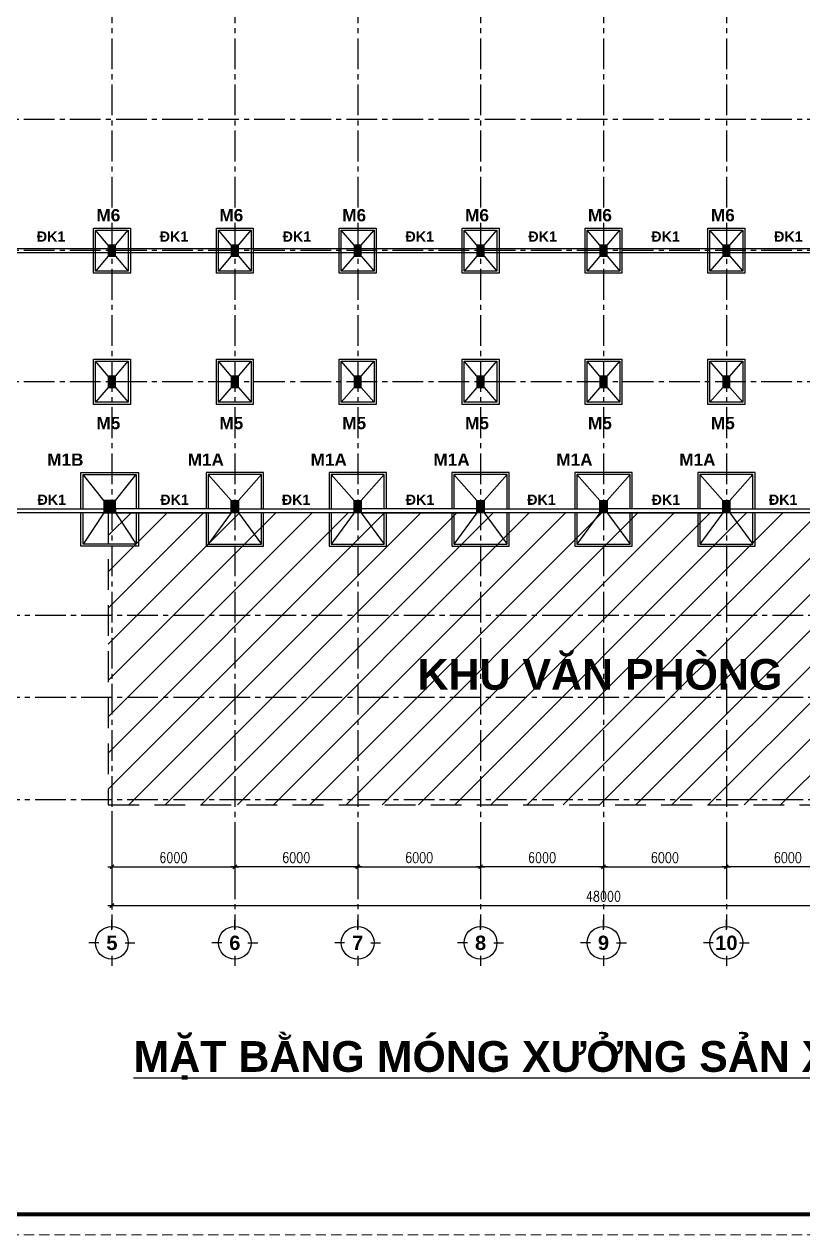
# Model space of a CAD drawing. Header units: millimetres. Extents: x 651127 to 1529722, y 768575 to 1021311.
# Drawn here: x 693892 to 731907, y 772141 to 831217 of the extents above; entities that cross this region are included whole.
import ezdxf
from ezdxf.enums import TextEntityAlignment as Align

# ---------------------------------------------------------------- set-up
doc = ezdxf.new("R2010")
doc.units = ezdxf.units.MM
doc.header["$LTSCALE"] = 1000
doc.header["$MEASUREMENT"] = 0
for name, pattern in [('CENTER2', [1.125, 0.75, -0.125, 0.125, -0.125]), ('HIDDEN', [0.375, 0.25, -0.125]), ('HIDDEN2', [0.1875, 0.125, -0.0625])]:
    doc.linetypes.add(name, pattern=pattern)
doc.layers.get('DEFPOINTS').update_dxf_attribs({"color": 8, "lineweight": 9})
for name, color, linetype in [('CHU VN', 7, 'Continuous'), ('DUONG BAO', 7, 'Continuous'), ('HATCH', 8, 'Continuous'), ('KHUNG TEN', 7, 'Continuous'), ('KY HIEU', 40, 'Continuous'), ('NET DUT', 143, 'HIDDEN2'), ('NET MANH', 143, 'Continuous'), ('TRUC', 8, 'CENTER2'), ('VAT LIEU', 154, 'Continuous')]:
    doc.layers.add(name, color=color, linetype=linetype)
doc.layers.add('K.THUOC', color=147, linetype='Continuous', lineweight=0)
doc.styles.add('AVO', font='VNI-Helve-Bold.TTF')
doc.styles.add('CHU 350-HB', font='VNI-Helve-Bold.TTF')
doc.styles.add('CHU KT', font='romans.shx', dxfattribs={"width": 0.8})
doc.dimstyles.new('TL100(x2)', dxfattribs={"dimscale": 200, "dimtxt": 2.5, "dimasz": 1, "dimexe": 1, "dimexo": 1.5, "dimgap": 1, "dimtad": 1, "dimdec": 0, "dimzin": 0, "dimdsep": 46, "dimtxsty": 'CHU KT', "dimblk": 'ARCHTICK', "dimcen": 1.5, "dimdle": 1, "dimclrd": 256, "dimclre": 256, "dimclrt": 7, "dimadec": 0, "dimazin": 0, "dimtfac": 1, "dimtdec": 0, "dimtix": 1, "dimtmove": 2, "dimatfit": 3, "dimfxl": 1, "dimtolj": 1, "dimtzin": 0, "dimarcsym": 0})

# ---------------------------------------------------------------- blocks, each defined once
blk = doc.blocks.new('TRUC')
for p, q in [((0, 320), (0, 560)), ((-320, 0), (-560, 0)), ((320, 0), (560, 0)), ((0, -320), (0, -560))]:
    blk.add_line(p, q)
blk.add_circle((0, 0), 400)
at = {"linetype": 'Continuous', "style": 'CHU 350-HB'}
blk.add_attdef('2', text='', height=350, dxfattribs=at).set_placement((0, 0), align=Align.MIDDLE_CENTER)
blk = doc.blocks.new('_ARCHTICK')
at = {"color": 0, "linetype": 'ByBlock', "const_width": 0.3}
blk.add_lwpolyline([(-0.5, -0.5), (0.5, 0.5)], dxfattribs=at)
blk = doc.blocks.new('*D118')
at = {"layer": 'DEFPOINTS', "color": 0}
for p in [(698175, 793117), (746175, 793117), (746175, 788207)]:
    blk.add_point(p, dxfattribs=at)
at = {"layer": 'K.THUOC', "lineweight": -2}
for p, q in [((698175, 792817), (698175, 788007)), ((746175, 792817), (746175, 788007)), ((697975, 788207), (746375, 788207))]:
    blk.add_line(p, q, dxfattribs=at)
at = {"layer": 'K.THUOC', "lineweight": -2, "xscale": 200, "yscale": 200, "zscale": 200, "rotation": 180}
blk.add_blockref('_ARCHTICK', (698175, 788207), dxfattribs=at)
at = {"layer": 'K.THUOC', "lineweight": -2, "xscale": 200, "yscale": 200, "zscale": 200}
blk.add_blockref('_ARCHTICK', (746175, 788207), dxfattribs=at)
at = {"layer": 'K.THUOC', "color": 7, "insert": (722175, 788657), "char_height": 500, "attachment_point": 5, "style": 'CHU KT'}
blk.add_mtext('\\A1;48000', dxfattribs=at)
blk = doc.blocks.new('*D119')
at = {"layer": 'DEFPOINTS', "color": 0}
for p in [(698175, 791531), (704175, 791588), (704175, 790099)]:
    blk.add_point(p, dxfattribs=at)
at = {"layer": 'K.THUOC', "lineweight": -2}
for p, q in [((698175, 791231), (698175, 789899)), ((704175, 791288), (704175, 789899)), ((697975, 790099), (704375, 790099))]:
    blk.add_line(p, q, dxfattribs=at)
at = {"layer": 'K.THUOC', "lineweight": -2, "xscale": 200, "yscale": 200, "zscale": 200, "rotation": 180}
blk.add_blockref('_ARCHTICK', (698175, 790099), dxfattribs=at)
at = {"layer": 'K.THUOC', "lineweight": -2, "xscale": 200, "yscale": 200, "zscale": 200}
blk.add_blockref('_ARCHTICK', (704175, 790099), dxfattribs=at)
at = {"layer": 'K.THUOC', "color": 7, "insert": (701175, 790549), "char_height": 500, "attachment_point": 5, "style": 'CHU KT'}
blk.add_mtext('\\A1;6000', dxfattribs=at)
blk = doc.blocks.new('*D120')
at = {"layer": 'DEFPOINTS', "color": 0}
for p in [(704175, 791588), (710175, 791531), (704175, 790099)]:
    blk.add_point(p, dxfattribs=at)
at = {"layer": 'K.THUOC', "lineweight": -2}
for p, q in [((704175, 791288), (704175, 789899)), ((710175, 791231), (710175, 789899)), ((710375, 790099), (703975, 790099))]:
    blk.add_line(p, q, dxfattribs=at)
at = {"layer": 'K.THUOC', "lineweight": -2, "xscale": 200, "yscale": 200, "zscale": 200, "rotation": 180}
blk.add_blockref('_ARCHTICK', (704175, 790099), dxfattribs=at)
at = {"layer": 'K.THUOC', "lineweight": -2, "xscale": 200, "yscale": 200, "zscale": 200}
blk.add_blockref('_ARCHTICK', (710175, 790099), dxfattribs=at)
at = {"layer": 'K.THUOC', "color": 7, "insert": (707175, 790549), "char_height": 500, "attachment_point": 5, "style": 'CHU KT'}
blk.add_mtext('\\A1;6000', dxfattribs=at)
blk = doc.blocks.new('*D121')
at = {"layer": 'DEFPOINTS', "color": 0}
for p in [(716175, 791588), (722175, 791531), (716175, 790099)]:
    blk.add_point(p, dxfattribs=at)
at = {"layer": 'K.THUOC', "lineweight": -2}
for p, q in [((716175, 791288), (716175, 789899)), ((722175, 791231), (722175, 789899)), ((722375, 790099), (715975, 790099))]:
    blk.add_line(p, q, dxfattribs=at)
at = {"layer": 'K.THUOC', "lineweight": -2, "xscale": 200, "yscale": 200, "zscale": 200, "rotation": 180}
blk.add_blockref('_ARCHTICK', (716175, 790099), dxfattribs=at)
at = {"layer": 'K.THUOC', "lineweight": -2, "xscale": 200, "yscale": 200, "zscale": 200}
blk.add_blockref('_ARCHTICK', (722175, 790099), dxfattribs=at)
at = {"layer": 'K.THUOC', "color": 7, "insert": (719175, 790549), "char_height": 500, "attachment_point": 5, "style": 'CHU KT'}
blk.add_mtext('\\A1;6000', dxfattribs=at)
blk = doc.blocks.new('*D122')
at = {"layer": 'DEFPOINTS', "color": 0}
for p in [(710175, 791531), (716175, 791588), (716175, 790099)]:
    blk.add_point(p, dxfattribs=at)
at = {"layer": 'K.THUOC', "lineweight": -2}
for p, q in [((710175, 791231), (710175, 789899)), ((716175, 791288), (716175, 789899)), ((709975, 790099), (716375, 790099))]:
    blk.add_line(p, q, dxfattribs=at)
at = {"layer": 'K.THUOC', "lineweight": -2, "xscale": 200, "yscale": 200, "zscale": 200, "rotation": 180}
blk.add_blockref('_ARCHTICK', (710175, 790099), dxfattribs=at)
at = {"layer": 'K.THUOC', "lineweight": -2, "xscale": 200, "yscale": 200, "zscale": 200}
blk.add_blockref('_ARCHTICK', (716175, 790099), dxfattribs=at)
at = {"layer": 'K.THUOC', "color": 7, "insert": (713175, 790549), "char_height": 500, "attachment_point": 5, "style": 'CHU KT'}
blk.add_mtext('\\A1;6000', dxfattribs=at)
blk = doc.blocks.new('*D125')
at = {"layer": 'DEFPOINTS', "color": 0}
for p in [(722175, 791531), (728175, 791588), (728175, 790099)]:
    blk.add_point(p, dxfattribs=at)
at = {"layer": 'K.THUOC', "lineweight": -2}
for p, q in [((722175, 791231), (722175, 789899)), ((728175, 791288), (728175, 789899)), ((721975, 790099), (728375, 790099))]:
    blk.add_line(p, q, dxfattribs=at)
at = {"layer": 'K.THUOC', "lineweight": -2, "xscale": 200, "yscale": 200, "zscale": 200, "rotation": 180}
blk.add_blockref('_ARCHTICK', (722175, 790099), dxfattribs=at)
at = {"layer": 'K.THUOC', "lineweight": -2, "xscale": 200, "yscale": 200, "zscale": 200}
blk.add_blockref('_ARCHTICK', (728175, 790099), dxfattribs=at)
at = {"layer": 'K.THUOC', "color": 7, "insert": (725175, 790549), "char_height": 500, "attachment_point": 5, "style": 'CHU KT'}
blk.add_mtext('\\A1;6000', dxfattribs=at)
blk = doc.blocks.new('*D126')
at = {"layer": 'DEFPOINTS', "color": 0}
for p in [(728175, 791588), (734175, 791531), (728175, 790099)]:
    blk.add_point(p, dxfattribs=at)
at = {"layer": 'K.THUOC', "lineweight": -2}
for p, q in [((728175, 791288), (728175, 789899)), ((734175, 791231), (734175, 789899)), ((734375, 790099), (727975, 790099))]:
    blk.add_line(p, q, dxfattribs=at)
at = {"layer": 'K.THUOC', "lineweight": -2, "xscale": 200, "yscale": 200, "zscale": 200, "rotation": 180}
blk.add_blockref('_ARCHTICK', (728175, 790099), dxfattribs=at)
at = {"layer": 'K.THUOC', "lineweight": -2, "xscale": 200, "yscale": 200, "zscale": 200}
blk.add_blockref('_ARCHTICK', (734175, 790099), dxfattribs=at)
at = {"layer": 'K.THUOC', "color": 7, "insert": (731175, 790549), "char_height": 500, "attachment_point": 5, "style": 'CHU KT'}
blk.add_mtext('\\A1;6000', dxfattribs=at)

msp = doc.modelspace()

# ---------------------------------------------------------------- hatches: boundary and pattern name
at = {"layer": 'HATCH'}
h = msp.add_hatch(dxfattribs=at)
h.set_pattern_fill('ANSI31', color=256, scale=10000, style=0)
h.set_pattern_definition([(45, (-7496, 0), (-883.8835, 883.8835), [])])
h.paths.add_polyline_path([(697999.6, 793116.6), (746349.6, 793116.6), (746349.6, 807366.6), (697999.6, 807366.6)])
at = {"layer": 'VAT LIEU'}
h = msp.add_hatch(dxfattribs=at)
h.set_pattern_fill('ANSI31', color=256, scale=10, angle=90, style=0)
h.set_pattern_definition([(135, (769932.244, 650383.084), (-22.4506403, -22.4506403), [])])
h.paths.add_polyline_path([(698349.6, 820441.6), (697999.6, 820441.6), (697999.6, 819891.6), (698349.6, 819891.6)])
h = msp.add_hatch(dxfattribs=at)
h.set_pattern_fill('ANSI31', color=256, scale=10, angle=90, style=0)
h.set_pattern_definition([(135, (775932.244, 650383.084), (-22.4506403, -22.4506403), [])])
h.paths.add_polyline_path([(704349.6, 820441.6), (703999.6, 820441.6), (703999.6, 819891.6), (704349.6, 819891.6)])
h = msp.add_hatch(dxfattribs=at)
h.set_pattern_fill('ANSI31', color=256, scale=10, angle=90, style=0)
h.set_pattern_definition([(135, (781932.244, 650383.084), (-22.4506403, -22.4506403), [])])
h.paths.add_polyline_path([(710349.6, 820441.6), (709999.6, 820441.6), (709999.6, 819891.6), (710349.6, 819891.6)])
h = msp.add_hatch(dxfattribs=at)
h.set_pattern_fill('ANSI31', color=256, scale=10, angle=90, style=0)
h.set_pattern_definition([(135, (787932.244, 650383.084), (-22.4506403, -22.4506403), [])])
h.paths.add_polyline_path([(716349.6, 820441.6), (715999.6, 820441.6), (715999.6, 819891.6), (716349.6, 819891.6)])
h = msp.add_hatch(dxfattribs=at)
h.set_pattern_fill('ANSI31', color=256, scale=10, angle=90, style=0)
h.set_pattern_definition([(135, (793932.244, 650383.084), (-22.4506403, -22.4506403), [])])
h.paths.add_polyline_path([(722349.6, 820441.6), (721999.6, 820441.6), (721999.6, 819891.6), (722349.6, 819891.6)])
h = msp.add_hatch(dxfattribs=at)
h.set_pattern_fill('ANSI31', color=256, scale=10, angle=90, style=0)
h.set_pattern_definition([(135, (799932.244, 650383.084), (-22.4506403, -22.4506403), [])])
h.paths.add_polyline_path([(728349.6, 820441.6), (727999.6, 820441.6), (727999.6, 819891.6), (728349.6, 819891.6)])
h = msp.add_hatch(dxfattribs=at)
h.set_pattern_fill('ANSI31', color=256, scale=10, angle=90, style=0)
h.set_pattern_definition([(135, (769932.244, 643983.084), (-22.4506403, -22.4506403), [])])
h.paths.add_polyline_path([(698349.6, 814041.6), (697999.6, 814041.6), (697999.6, 813491.6), (698349.6, 813491.6)])
h = msp.add_hatch(dxfattribs=at)
h.set_pattern_fill('ANSI31', color=256, scale=10, angle=90, style=0)
h.set_pattern_definition([(135, (775932.244, 643983.084), (-22.4506403, -22.4506403), [])])
h.paths.add_polyline_path([(704349.6, 814041.6), (703999.6, 814041.6), (703999.6, 813491.6), (704349.6, 813491.6)])
h = msp.add_hatch(dxfattribs=at)
h.set_pattern_fill('ANSI31', color=256, scale=10, angle=90, style=0)
h.set_pattern_definition([(135, (781932.244, 643983.084), (-22.4506403, -22.4506403), [])])
h.paths.add_polyline_path([(710349.6, 814041.6), (709999.6, 814041.6), (709999.6, 813491.6), (710349.6, 813491.6)])
h = msp.add_hatch(dxfattribs=at)
h.set_pattern_fill('ANSI31', color=256, scale=10, angle=90, style=0)
h.set_pattern_definition([(135, (787932.244, 643983.084), (-22.4506403, -22.4506403), [])])
h.paths.add_polyline_path([(716349.6, 814041.6), (715999.6, 814041.6), (715999.6, 813491.6), (716349.6, 813491.6)])
h = msp.add_hatch(dxfattribs=at)
h.set_pattern_fill('ANSI31', color=256, scale=10, angle=90, style=0)
h.set_pattern_definition([(135, (793932.244, 643983.084), (-22.4506403, -22.4506403), [])])
h.paths.add_polyline_path([(722349.6, 814041.6), (721999.6, 814041.6), (721999.6, 813491.6), (722349.6, 813491.6)])
h = msp.add_hatch(dxfattribs=at)
h.set_pattern_fill('ANSI31', color=256, scale=10, angle=90, style=0)
h.set_pattern_definition([(135, (799932.244, 643983.084), (-22.4506403, -22.4506403), [])])
h.paths.add_polyline_path([(728349.6, 814041.6), (727999.6, 814041.6), (727999.6, 813491.6), (728349.6, 813491.6)])
h = msp.add_hatch(dxfattribs=at)
h.set_pattern_fill('ANSI31', color=256, scale=300, angle=90, style=0)
h.set_pattern_definition([(45, (129767.31, 840308.89), (26.5165043, -26.5165043), [])])
h.paths.add_polyline_path([(697804.6, 807966.6), (697979.6, 807966.6), (697979.6, 807366.6), (697804.6, 807366.6)])
h.paths.add_polyline_path([(697779.6, 807366.6), (697779.6, 807966.6), (697804.6, 807966.6), (697804.6, 807366.6)])
h = msp.add_hatch(dxfattribs=at)
h.set_pattern_fill('ANSI31', color=256, scale=300, angle=90, style=0)
h.set_pattern_definition([(45, (130137.31, 840308.89), (26.5165043, -26.5165043), [])])
h.paths.add_polyline_path([(697999.6, 807966.6), (698174.6, 807966.6), (698174.6, 807366.6), (697999.6, 807366.6)])
h.paths.add_polyline_path([(698174.6, 807966.6), (698349.6, 807966.6), (698349.6, 807366.6), (698174.6, 807366.6)])
h = msp.add_hatch(dxfattribs=at)
h.set_pattern_fill('ANSI31', color=256, scale=300, angle=90, style=0)
h.set_pattern_definition([(135, (1272211.912, 840308.89), (-26.5165043, -26.5165043), [])])
h.paths.add_polyline_path([(704349.6, 807966.6), (704174.6, 807966.6), (704174.6, 807366.6), (704349.6, 807366.6)])
h.paths.add_polyline_path([(704174.6, 807966.6), (703999.6, 807966.6), (703999.6, 807366.6), (704174.6, 807366.6)])
h = msp.add_hatch(dxfattribs=at)
h.set_pattern_fill('ANSI31', color=256, scale=300, angle=90, style=0)
h.set_pattern_definition([(135, (1278211.912, 840308.89), (-26.5165043, -26.5165043), [])])
h.paths.add_polyline_path([(710349.6, 807966.6), (710174.6, 807966.6), (710174.6, 807366.6), (710349.6, 807366.6)])
h.paths.add_polyline_path([(710174.6, 807966.6), (709999.6, 807966.6), (709999.6, 807366.6), (710174.6, 807366.6)])
h = msp.add_hatch(dxfattribs=at)
h.set_pattern_fill('ANSI31', color=256, scale=300, angle=90, style=0)
h.set_pattern_definition([(135, (1284211.912, 840308.89), (-26.5165043, -26.5165043), [])])
h.paths.add_polyline_path([(716349.6, 807966.6), (716174.6, 807966.6), (716174.6, 807366.6), (716349.6, 807366.6)])
h.paths.add_polyline_path([(716174.6, 807966.6), (715999.6, 807966.6), (715999.6, 807366.6), (716174.6, 807366.6)])
h = msp.add_hatch(dxfattribs=at)
h.set_pattern_fill('ANSI31', color=256, scale=300, angle=90, style=0)
h.set_pattern_definition([(135, (1290211.912, 840308.89), (-26.5165043, -26.5165043), [])])
h.paths.add_polyline_path([(722349.6, 807966.6), (722174.6, 807966.6), (722174.6, 807366.6), (722349.6, 807366.6)])
h.paths.add_polyline_path([(722174.6, 807966.6), (721999.6, 807966.6), (721999.6, 807366.6), (722174.6, 807366.6)])
h = msp.add_hatch(dxfattribs=at)
h.set_pattern_fill('ANSI31', color=256, scale=300, angle=90, style=0)
h.set_pattern_definition([(135, (1296211.912, 840308.89), (-26.5165043, -26.5165043), [])])
h.paths.add_polyline_path([(728349.6, 807966.6), (728174.6, 807966.6), (728174.6, 807366.6), (728349.6, 807366.6)])
h.paths.add_polyline_path([(728174.6, 807966.6), (727999.6, 807966.6), (727999.6, 807366.6), (728174.6, 807366.6)])

# ---------------------------------------------------------------- linework, layer by layer
at = {"layer": 'DEFPOINTS', "linetype": 'HIDDEN', "ltscale": 2}
msp.add_lwpolyline([(651126.5, 772140.9), (819326.5, 772140.9), (819326.5, 890940.9), (651126.5, 890940.9)], close=True, dxfattribs=at)
at = {"layer": 'DUONG BAO'}
for p, q in [((697999.6, 820441.6), (697374.6, 821166.6)), ((698349.6, 820441.6), (698974.6, 821166.6)), ((703999.6, 820441.6), (703374.6, 821166.6)), ((704349.6, 820441.6), (704974.6, 821166.6)), ((709999.6, 820441.6), (709374.6, 821166.6)), ((710349.6, 820441.6), (710974.6, 821166.6)), ((715999.6, 820441.6), (715374.6, 821166.6)), ((716349.6, 820441.6), (716974.6, 821166.6)), ((721999.6, 820441.6), (721374.6, 821166.6)), ((722349.6, 820441.6), (722974.6, 821166.6)), ((727999.6, 820441.6), (727374.6, 821166.6)), ((728349.6, 820441.6), (728974.6, 821166.6)), ((697999.6, 819891.6), (697374.6, 819166.6)), ((698349.6, 819891.6), (698974.6, 819166.6)), ((703999.6, 819891.6), (703374.6, 819166.6)), ((704349.6, 819891.6), (704974.6, 819166.6)), ((709999.6, 819891.6), (709374.6, 819166.6)), ((710349.6, 819891.6), (710974.6, 819166.6)), ((715999.6, 819891.6), (715374.6, 819166.6)), ((716349.6, 819891.6), (716974.6, 819166.6)), ((721999.6, 819891.6), (721374.6, 819166.6)), ((722349.6, 819891.6), (722974.6, 819166.6)), ((727999.6, 819891.6), (727374.6, 819166.6)), ((728349.6, 819891.6), (728974.6, 819166.6)), ((697999.6, 814041.6), (697374.6, 814766.6)), ((698349.6, 814041.6), (698974.6, 814766.6)), ((703999.6, 814041.6), (703374.6, 814766.6)), ((704349.6, 814041.6), (704974.6, 814766.6)), ((709999.6, 814041.6), (709374.6, 814766.6)), ((710349.6, 814041.6), (710974.6, 814766.6)), ((715999.6, 814041.6), (715374.6, 814766.6)), ((716349.6, 814041.6), (716974.6, 814766.6)), ((721999.6, 814041.6), (721374.6, 814766.6)), ((722349.6, 814041.6), (722974.6, 814766.6)), ((727999.6, 814041.6), (727374.6, 814766.6)), ((728349.6, 814041.6), (728974.6, 814766.6)), ((697999.6, 813491.6), (697374.6, 812766.6)), ((698349.6, 813491.6), (698974.6, 812766.6)), ((703999.6, 813491.6), (703374.6, 812766.6)), ((704349.6, 813491.6), (704974.6, 812766.6)), ((709999.6, 813491.6), (709374.6, 812766.6)), ((710349.6, 813491.6), (710974.6, 812766.6)), ((715999.6, 813491.6), (715374.6, 812766.6)), ((716349.6, 813491.6), (716974.6, 812766.6)), ((721999.6, 813491.6), (721374.6, 812766.6)), ((722349.6, 813491.6), (722974.6, 812766.6)), ((727999.6, 813491.6), (727374.6, 812766.6)), ((728349.6, 813491.6), (728974.6, 812766.6)), ((697779.6, 807966.6), (696764.6, 809241.6)), ((698349.6, 807966.6), (699364.6, 809241.6)), ((703999.6, 807966.6), (702874.6, 809241.6)), ((704349.6, 807966.6), (705474.6, 809241.6)), ((709999.6, 807966.6), (708874.6, 809241.6)), ((710349.6, 807966.6), (711474.6, 809241.6)), ((715999.6, 807966.6), (714874.6, 809241.6)), ((716349.6, 807966.6), (717474.6, 809241.6)), ((721999.6, 807966.6), (720874.6, 809241.6)), ((722349.6, 807966.6), (723474.6, 809241.6)), ((727999.6, 807966.6), (726874.6, 809241.6)), ((728349.6, 807966.6), (729474.6, 809241.6)), ((697779.6, 807366.6), (696764.6, 805841.6)), ((698349.6, 807366.6), (699364.6, 805841.6)), ((703999.6, 807366.6), (702874.6, 805841.6)), ((704349.6, 807366.6), (705474.6, 805841.6)), ((709999.6, 807366.6), (708874.6, 805841.6)), ((710349.6, 807366.6), (711474.6, 805841.6)), ((715999.6, 807366.6), (714874.6, 805841.6)), ((716349.6, 807366.6), (717474.6, 805841.6)), ((721999.6, 807366.6), (720874.6, 805841.6)), ((722349.6, 807366.6), (723474.6, 805841.6)), ((727999.6, 807366.6), (726874.6, 805841.6)), ((728349.6, 807366.6), (729474.6, 805841.6))]:
    msp.add_line(p, q, dxfattribs=at)
for points in [[(698974.6, 819166.6), (697374.6, 819166.6), (697374.6, 821166.6), (698974.6, 821166.6)], [(704974.6, 819166.6), (703374.6, 819166.6), (703374.6, 821166.6), (704974.6, 821166.6)], [(710974.6, 819166.6), (709374.6, 819166.6), (709374.6, 821166.6), (710974.6, 821166.6)], [(716974.6, 819166.6), (715374.6, 819166.6), (715374.6, 821166.6), (716974.6, 821166.6)], [(722974.6, 819166.6), (721374.6, 819166.6), (721374.6, 821166.6), (722974.6, 821166.6)], [(728974.6, 819166.6), (727374.6, 819166.6), (727374.6, 821166.6), (728974.6, 821166.6)], [(697999.6, 820266.6), (697999.6, 820066.6), (692349.6, 820066.6), (692349.6, 820266.6)], [(698349.6, 820441.6), (697999.6, 820441.6), (697999.6, 819891.6), (698349.6, 819891.6)], [(698349.6, 820441.6), (697999.6, 820441.6), (697999.6, 819891.6), (698349.6, 819891.6)], [(703999.6, 820266.6), (703999.6, 820066.6), (698349.6, 820066.6), (698349.6, 820266.6)], [(704349.6, 820441.6), (703999.6, 820441.6), (703999.6, 819891.6), (704349.6, 819891.6)], [(704349.6, 820441.6), (703999.6, 820441.6), (703999.6, 819891.6), (704349.6, 819891.6)], [(709999.6, 820266.6), (709999.6, 820066.6), (704349.6, 820066.6), (704349.6, 820266.6)], [(710349.6, 820441.6), (709999.6, 820441.6), (709999.6, 819891.6), (710349.6, 819891.6)], [(710349.6, 820441.6), (709999.6, 820441.6), (709999.6, 819891.6), (710349.6, 819891.6)], [(715999.6, 820266.6), (715999.6, 820066.6), (710349.6, 820066.6), (710349.6, 820266.6)], [(716349.6, 820441.6), (715999.6, 820441.6), (715999.6, 819891.6), (716349.6, 819891.6)], [(716349.6, 820441.6), (715999.6, 820441.6), (715999.6, 819891.6), (716349.6, 819891.6)], [(721999.6, 820266.6), (721999.6, 820066.6), (716349.6, 820066.6), (716349.6, 820266.6)], [(722349.6, 820441.6), (721999.6, 820441.6), (721999.6, 819891.6), (722349.6, 819891.6)], [(722349.6, 820441.6), (721999.6, 820441.6), (721999.6, 819891.6), (722349.6, 819891.6)], [(727999.6, 820266.6), (727999.6, 820066.6), (722349.6, 820066.6), (722349.6, 820266.6)], [(728349.6, 820441.6), (727999.6, 820441.6), (727999.6, 819891.6), (728349.6, 819891.6)], [(728349.6, 820441.6), (727999.6, 820441.6), (727999.6, 819891.6), (728349.6, 819891.6)], [(733999.6, 820266.6), (733999.6, 820066.6), (728349.6, 820066.6), (728349.6, 820266.6)], [(698974.6, 812766.6), (697374.6, 812766.6), (697374.6, 814766.6), (698974.6, 814766.6)], [(704974.6, 812766.6), (703374.6, 812766.6), (703374.6, 814766.6), (704974.6, 814766.6)], [(710974.6, 812766.6), (709374.6, 812766.6), (709374.6, 814766.6), (710974.6, 814766.6)], [(716974.6, 812766.6), (715374.6, 812766.6), (715374.6, 814766.6), (716974.6, 814766.6)], [(722974.6, 812766.6), (721374.6, 812766.6), (721374.6, 814766.6), (722974.6, 814766.6)], [(728974.6, 812766.6), (727374.6, 812766.6), (727374.6, 814766.6), (728974.6, 814766.6)], [(698349.6, 814041.6), (697999.6, 814041.6), (697999.6, 813491.6), (698349.6, 813491.6)], [(698349.6, 814041.6), (697999.6, 814041.6), (697999.6, 813491.6), (698349.6, 813491.6)], [(704349.6, 814041.6), (703999.6, 814041.6), (703999.6, 813491.6), (704349.6, 813491.6)], [(704349.6, 814041.6), (703999.6, 814041.6), (703999.6, 813491.6), (704349.6, 813491.6)], [(710349.6, 814041.6), (709999.6, 814041.6), (709999.6, 813491.6), (710349.6, 813491.6)], [(710349.6, 814041.6), (709999.6, 814041.6), (709999.6, 813491.6), (710349.6, 813491.6)], [(716349.6, 814041.6), (715999.6, 814041.6), (715999.6, 813491.6), (716349.6, 813491.6)], [(716349.6, 814041.6), (715999.6, 814041.6), (715999.6, 813491.6), (716349.6, 813491.6)], [(722349.6, 814041.6), (721999.6, 814041.6), (721999.6, 813491.6), (722349.6, 813491.6)], [(722349.6, 814041.6), (721999.6, 814041.6), (721999.6, 813491.6), (722349.6, 813491.6)], [(728349.6, 814041.6), (727999.6, 814041.6), (727999.6, 813491.6), (728349.6, 813491.6)], [(728349.6, 814041.6), (727999.6, 814041.6), (727999.6, 813491.6), (728349.6, 813491.6)], [(697979.6, 807966.6), (697779.6, 807966.6), (697779.6, 807366.6), (697979.6, 807366.6)], [(697979.6, 807966.6), (697779.6, 807966.6), (697779.6, 807366.6), (697979.6, 807366.6)], [(698349.6, 807966.6), (697999.6, 807966.6), (697999.6, 807366.6), (698349.6, 807366.6)], [(698349.6, 807966.6), (697999.6, 807966.6), (697999.6, 807366.6), (698349.6, 807366.6)], [(703999.6, 807966.6), (704349.6, 807966.6), (704349.6, 807366.6), (703999.6, 807366.6)], [(703999.6, 807966.6), (704349.6, 807966.6), (704349.6, 807366.6), (703999.6, 807366.6)], [(709999.6, 807966.6), (710349.6, 807966.6), (710349.6, 807366.6), (709999.6, 807366.6)], [(709999.6, 807966.6), (710349.6, 807966.6), (710349.6, 807366.6), (709999.6, 807366.6)], [(715999.6, 807966.6), (716349.6, 807966.6), (716349.6, 807366.6), (715999.6, 807366.6)], [(715999.6, 807966.6), (716349.6, 807966.6), (716349.6, 807366.6), (715999.6, 807366.6)], [(721999.6, 807966.6), (722349.6, 807966.6), (722349.6, 807366.6), (721999.6, 807366.6)], [(721999.6, 807966.6), (722349.6, 807966.6), (722349.6, 807366.6), (721999.6, 807366.6)], [(727999.6, 807966.6), (728349.6, 807966.6), (728349.6, 807366.6), (727999.6, 807366.6)], [(727999.6, 807966.6), (728349.6, 807966.6), (728349.6, 807366.6), (727999.6, 807366.6)], [(692349.6, 807366.6), (692349.6, 807566.6), (697779.6, 807566.6), (697779.6, 807366.6)], [(703999.6, 807366.6), (703999.6, 807566.6), (698349.6, 807566.6), (698349.6, 807366.6)], [(704349.6, 807366.6), (704349.6, 807566.6), (709999.6, 807566.6), (709999.6, 807366.6)], [(715999.6, 807366.6), (715999.6, 807566.6), (710349.6, 807566.6), (710349.6, 807366.6)], [(716349.6, 807366.6), (716349.6, 807566.6), (721999.6, 807566.6), (721999.6, 807366.6)], [(728349.6, 807366.6), (728349.6, 807566.6), (733999.6, 807566.6), (733999.6, 807366.6)]]:
    msp.add_lwpolyline(points, close=True, dxfattribs=at)
for points in [[(696764.6, 807566.6), (696764.6, 809241.6), (699364.6, 809241.6), (699364.6, 807566.6)], [(705474.6, 807566.6), (705474.6, 809241.6), (702874.6, 809241.6), (702874.6, 807566.6)], [(711474.6, 807566.6), (711474.6, 809241.6), (708874.6, 809241.6), (708874.6, 807566.6)], [(717474.6, 807566.6), (717474.6, 809241.6), (714874.6, 809241.6), (714874.6, 807566.6)], [(723474.6, 807566.6), (723474.6, 809241.6), (720874.6, 809241.6), (720874.6, 807566.6)], [(729474.6, 807566.6), (729474.6, 809241.6), (726874.6, 809241.6), (726874.6, 807566.6)], [(699364.6, 807366.6), (699364.6, 805841.6), (696764.6, 805841.6), (696764.6, 807366.6)], [(702874.6, 807366.6), (702874.6, 807316.6)], [(702874.6, 807316.6), (702874.6, 805841.6), (705474.6, 805841.6), (705474.6, 807316.6)], [(705474.6, 807316.6), (705474.6, 807366.6)], [(708874.6, 807366.6), (708874.6, 807316.6)], [(708874.6, 807316.6), (708874.6, 805841.6), (711474.6, 805841.6), (711474.6, 807316.6)], [(711474.6, 807316.6), (711474.6, 807366.6)], [(714874.6, 807366.6), (714874.6, 807316.6)], [(714874.6, 807316.6), (714874.6, 805841.6), (717474.6, 805841.6), (717474.6, 807316.6)], [(717474.6, 807316.6), (717474.6, 807366.6)], [(720874.6, 807366.6), (720874.6, 807316.6)], [(720874.6, 807316.6), (720874.6, 805841.6), (723474.6, 805841.6), (723474.6, 807316.6)], [(727999.6, 807566.6), (722349.6, 807566.6), (722349.6, 807366.6), (727999.6, 807366.6)], [(723474.6, 807316.6), (723474.6, 807366.6)], [(726874.6, 807366.6), (726874.6, 807316.6)], [(726874.6, 807316.6), (726874.6, 805841.6), (729474.6, 805841.6), (729474.6, 807316.6)], [(729474.6, 807316.6), (729474.6, 807366.6)]]:
    msp.add_lwpolyline(points, dxfattribs=at)
at = {"layer": 'HATCH'}
msp.add_lwpolyline([(698349.6, 807966.6), (697779.6, 807966.6), (697779.6, 807366.6), (698349.6, 807366.6)], close=True, dxfattribs=at)
at = {"layer": 'KHUNG TEN', "const_width": 200}
msp.add_lwpolyline([(655126.5, 773140.9), (818326.5, 773140.9), (818326.5, 889940.9), (655126.5, 889940.9)], close=True, dxfattribs=at)
at = {"layer": 'NET DUT', "ltscale": 12}
msp.add_lwpolyline([(697999.6, 793116.6), (746349.6, 793116.6), (746349.6, 807366.6), (697999.6, 807366.6)], close=True, dxfattribs=at)
at = {"layer": 'NET MANH'}
for points in [[(699074.6, 819066.6), (697274.6, 819066.6), (697274.6, 821266.6), (699074.6, 821266.6)], [(705074.6, 819066.6), (703274.6, 819066.6), (703274.6, 821266.6), (705074.6, 821266.6)], [(711074.6, 819066.6), (709274.6, 819066.6), (709274.6, 821266.6), (711074.6, 821266.6)], [(717074.6, 819066.6), (715274.6, 819066.6), (715274.6, 821266.6), (717074.6, 821266.6)], [(723074.6, 819066.6), (721274.6, 819066.6), (721274.6, 821266.6), (723074.6, 821266.6)], [(729074.6, 819066.6), (727274.6, 819066.6), (727274.6, 821266.6), (729074.6, 821266.6)], [(699074.6, 812666.6), (697274.6, 812666.6), (697274.6, 814866.6), (699074.6, 814866.6)], [(705074.6, 812666.6), (703274.6, 812666.6), (703274.6, 814866.6), (705074.6, 814866.6)], [(711074.6, 812666.6), (709274.6, 812666.6), (709274.6, 814866.6), (711074.6, 814866.6)], [(717074.6, 812666.6), (715274.6, 812666.6), (715274.6, 814866.6), (717074.6, 814866.6)], [(723074.6, 812666.6), (721274.6, 812666.6), (721274.6, 814866.6), (723074.6, 814866.6)], [(729074.6, 812666.6), (727274.6, 812666.6), (727274.6, 814866.6), (729074.6, 814866.6)]]:
    msp.add_lwpolyline(points, close=True, dxfattribs=at)
for points in [[(696664.6, 807566.6), (696664.6, 809341.6), (699464.6, 809341.6), (699464.6, 807566.6)], [(705574.6, 807566.6), (705574.6, 809341.6), (702774.6, 809341.6), (702774.6, 807566.6)], [(711574.6, 807566.6), (711574.6, 809341.6), (708774.6, 809341.6), (708774.6, 807566.6)], [(717574.6, 807566.6), (717574.6, 809341.6), (714774.6, 809341.6), (714774.6, 807566.6)], [(723574.6, 807566.6), (723574.6, 809341.6), (720774.6, 809341.6), (720774.6, 807566.6)], [(729574.6, 807566.6), (729574.6, 809341.6), (726774.6, 809341.6), (726774.6, 807566.6)], [(699464.6, 807366.6), (699464.6, 805741.6), (696664.6, 805741.6), (696664.6, 807366.6)], [(702774.6, 807366.6), (702774.6, 807316.6)], [(702774.6, 807316.6), (702774.6, 805741.6), (705574.6, 805741.6), (705574.6, 807316.6)], [(705574.6, 807316.6), (705574.6, 807366.6)], [(708774.6, 807366.6), (708774.6, 807316.6)], [(708774.6, 807316.6), (708774.6, 805741.6), (711574.6, 805741.6), (711574.6, 807316.6)], [(711574.6, 807316.6), (711574.6, 807366.6)], [(714774.6, 807366.6), (714774.6, 807316.6)], [(714774.6, 807316.6), (714774.6, 805741.6), (717574.6, 805741.6), (717574.6, 807316.6)], [(717574.6, 807316.6), (717574.6, 807366.6)], [(720774.6, 807366.6), (720774.6, 807316.6)], [(720774.6, 807316.6), (720774.6, 805741.6), (723574.6, 805741.6), (723574.6, 807316.6)], [(723574.6, 807316.6), (723574.6, 807366.6)], [(726774.6, 807366.6), (726774.6, 807316.6)], [(726774.6, 807316.6), (726774.6, 805741.6), (729574.6, 805741.6), (729574.6, 807316.6)], [(729574.6, 807316.6), (729574.6, 807366.6)]]:
    msp.add_lwpolyline(points, dxfattribs=at)
at = {"layer": 'TRUC', "ltscale": 2}
for p, q in [((698174.6, 880023.5), (698174.6, 787076.1)), ((704174.6, 880023.5), (704174.6, 787076.1)), ((710174.6, 880023.5), (710174.6, 787076.1)), ((716174.6, 880023.5), (716174.6, 787076.1)), ((722174.6, 880023.5), (722174.6, 787076.1)), ((728174.6, 880023.5), (728174.6, 787076.1)), ((776374.5, 826566.6), (661387.8, 826566.6)), ((776374.5, 820166.6), (661387.8, 820166.6)), ((776374.5, 813766.6), (661387.8, 813766.6)), ((776374.5, 807366.6), (661387.8, 807366.6)), ((752174.6, 802366.6), (661387.8, 802366.6)), ((752174.6, 798366.6), (661387.8, 798366.6)), ((752174.6, 793366.6), (661387.8, 793366.6))]:
    msp.add_line(p, q, dxfattribs=at)

# ---------------------------------------------------------------- block references
at = {"layer": 'KY HIEU', "linetype": 'CENTER2', "xscale": 2, "yscale": 2, "zscale": 2}
for p, values in [((698174.6, 786388.6), {'2': '5'}), ((704174.6, 786388.6), {'2': '6'}), ((710174.6, 786388.6), {'2': '7'}), ((716174.6, 786388.6), {'2': '8'}), ((722174.6, 786388.6), {'2': '9'}), ((728174.6, 786388.6), {'2': '10'})]:
    msp.add_blockref('TRUC', p, dxfattribs=at).add_auto_attribs(values)

# ---------------------------------------------------------------- texts
at = {"layer": 'CHU VN'}
for s, height, style, p in [('M6', 600, 'CHU 350-HB', (698002.5, 821897.1)), ('M6', 600, 'CHU 350-HB', (704002.5, 821897.1)), ('M6', 600, 'CHU 350-HB', (710002.5, 821897.1)), ('M6', 600, 'CHU 350-HB', (716002.5, 821897.1)), ('M6', 600, 'CHU 350-HB', (722002.5, 821897.1)), ('M6', 600, 'CHU 350-HB', (728002.5, 821897.1)), ('ÑK1', 500, 'AVO', (695205.1, 820855.1)), ('ÑK1', 500, 'AVO', (701205.1, 820855.1)), ('ÑK1', 500, 'AVO', (707205.1, 820855.1)), ('ÑK1', 500, 'AVO', (713205.1, 820855.1)), ('ÑK1', 500, 'AVO', (719205.1, 820855.1)), ('ÑK1', 500, 'AVO', (725205.1, 820855.1)), ('ÑK1', 500, 'AVO', (731205.1, 820855.1)), ('M5', 600, 'CHU 350-HB', (698002.5, 811748.8)), ('M5', 600, 'CHU 350-HB', (704002.5, 811748.8)), ('M5', 600, 'CHU 350-HB', (710002.5, 811748.8)), ('M5', 600, 'CHU 350-HB', (716002.5, 811748.8)), ('M5', 600, 'CHU 350-HB', (722002.5, 811748.8)), ('M5', 600, 'CHU 350-HB', (728002.5, 811748.8)), ('M1B', 600, 'CHU 350-HB', (695899.2, 809966.7)), ('M1A', 600, 'CHU 350-HB', (702758.9, 809966.7)), ('M1A', 600, 'CHU 350-HB', (708758.9, 809966.7)), ('M1A', 600, 'CHU 350-HB', (714758.9, 809966.7)), ('M1A', 600, 'CHU 350-HB', (720758.9, 809966.7)), ('M1A', 600, 'CHU 350-HB', (726758.9, 809966.7)), ('ÑK1', 500, 'AVO', (695239, 808012.3)), ('ÑK1', 500, 'AVO', (701233.6, 808012.3)), ('ÑK1', 500, 'AVO', (707168.9, 808012.3)), ('ÑK1', 500, 'AVO', (713216.5, 808012.3)), ('ÑK1', 500, 'AVO', (719148.1, 808012.3)), ('ÑK1', 500, 'AVO', (725221, 808012.3)), ('ÑK1', 500, 'AVO', (730948.6, 808012.3)), ('KHU VAÊN PHOØNG', 1500, 'CHU 350-HB', (722002.5, 799694)), ('%%UMAËT BAÈNG MOÙNG XÖÔÛNG SAÛN XUAÁT CHÍNH', 1500, 'CHU 350-HB', (722002.5, 780874.6))]:
    msp.add_text(s, height=height, dxfattribs=dict(at, style=style)).set_placement(p, align=Align.MIDDLE)

# ---------------------------------------------------------------- dimensions: what is measured, and where the dimension line sits
at = {"layer": 'K.THUOC'}
for base, p1, p2, picture, middle in [((746174.6, 788206.8), (698174.6, 793116.6), (746174.6, 793116.6), '*D118', (722174.6, 788656.8)), ((704174.6, 790098.9), (698174.6, 791531.3), (704174.6, 791587.5), '*D119', (701174.6, 790548.9))]:
    dim = msp.add_linear_dim(base=base, p1=p1, p2=p2, dimstyle='TL100(x2)', dxfattribs=at)
    dim.commit()
    dim.dimension.update_dxf_attribs({"geometry": picture, "text_midpoint": middle})
for base, p1, p2, angle, picture, middle in [((704174.6, 790098.9), (710174.6, 791531.3), (704174.6, 791587.5), 180, '*D120', (707174.6, 790548.9)), ((716174.6, 790098.9), (710174.6, 791531.3), (716174.6, 791587.5), 0, '*D122', (713174.6, 790548.9)), ((716174.6, 790098.9), (722174.6, 791531.3), (716174.6, 791587.5), 180, '*D121', (719174.6, 790548.9)), ((728174.6, 790098.9), (722174.6, 791531.3), (728174.6, 791587.5), 0, '*D125', (725174.6, 790548.9)), ((728174.6, 790098.9), (734174.6, 791531.3), (728174.6, 791587.5), 180, '*D126', (731174.6, 790548.9))]:
    dim = msp.add_linear_dim(base=base, p1=p1, p2=p2, angle=angle, dimstyle='TL100(x2)', dxfattribs=at)
    dim.commit()
    dim.dimension.update_dxf_attribs({"geometry": picture, "text_midpoint": middle})

doc.saveas('drawing.dxf')
